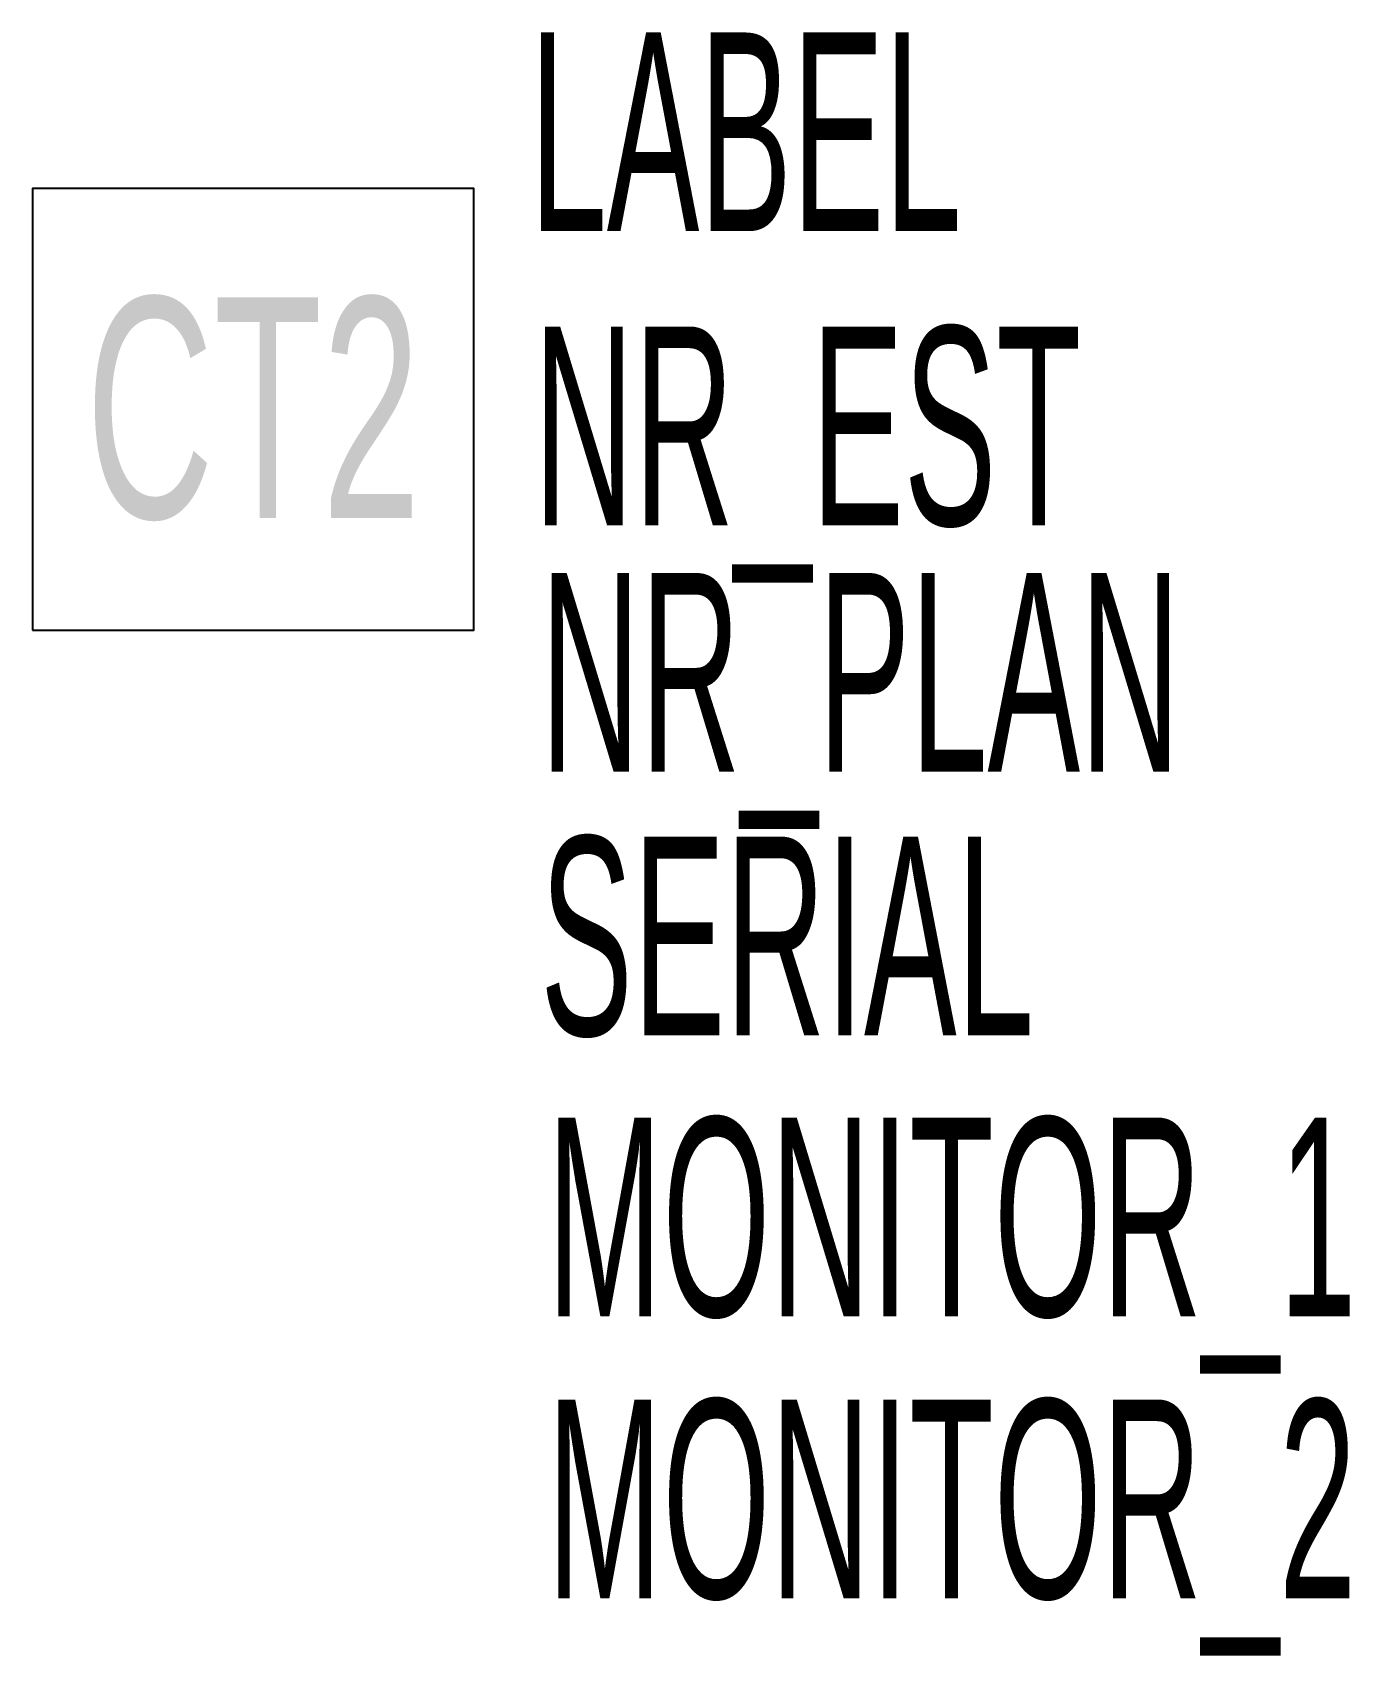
# Model space of a CAD drawing. Header units: millimetres. Extents: x 0 to 1193, y -929 to 542.
import ezdxf

# ---------------------------------------------------------------- set-up
doc = ezdxf.new("R2010")
doc.units = ezdxf.units.MM
doc.header["$LTSCALE"] = 0.25
doc.layers.get('0').update_dxf_attribs({"color": 252})
doc.styles.add('Opisest3', font='arial.ttf', dxfattribs={"width": 0.5})
doc.styles.get("Standard").update_dxf_attribs({"font": 'PM_SMPLX.shx'})

msp = doc.modelspace()

# ---------------------------------------------------------------- linework, layer by layer
msp.add_lwpolyline([(0, 0), (400, 0), (400, 400), (0, 400)], close=True)

# ---------------------------------------------------------------- texts
at = {"insert": (200, 200), "char_height": 200, "width": 400, "attachment_point": 5}
msp.add_mtext('\\W0.6;CT2', dxfattribs=at)
at = {"style": 'Opisest3', "width": 0.5}
for tag, p, flags in [('LABEL', (450.5, 361.5), 9), ('NR_EST', (454.2, 95), 9), ('NR_PLAN', (460.1, -128.3), 8), ('SERIAL', (460.1, -367.2), 9), ('MONITOR_1', (466.1, -621.8), 8), ('MONITOR_2', (466.1, -877.3), 8)]:
    msp.add_attdef(tag, p, 'xx', height=180, dxfattribs=dict(at, flags=flags))

doc.saveas('drawing.dxf')
